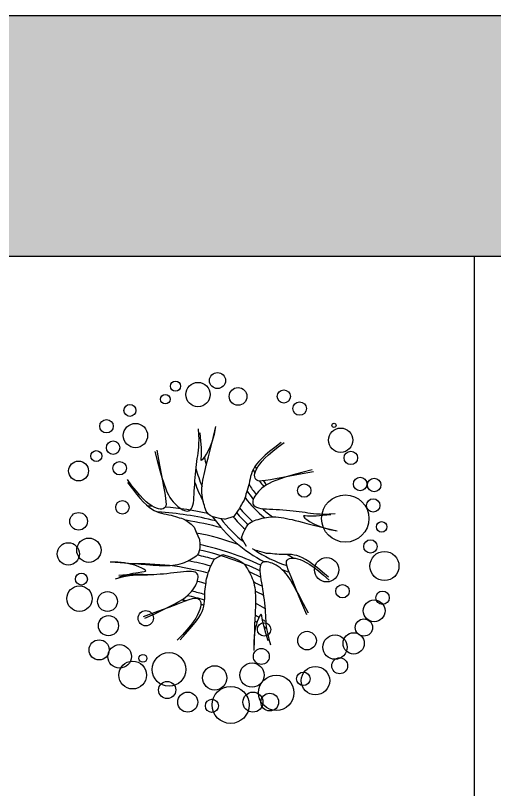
# Model space of a CAD drawing. Header units: inches. Extents: x 7658 to 73799, y 48 to 40262.
# Drawn here: x 21921 to 24008, y 36891 to 40262 of the extents above; entities that cross this region are included whole.
import ezdxf

# ---------------------------------------------------------------- set-up
doc = ezdxf.new("R2010")
doc.units = ezdxf.units.IN
doc.layers.add('www.cad-blocks.net', color=7, linetype='Continuous')

# ---------------------------------------------------------------- blocks, each defined once
blk = doc.blocks.new('A$C516926BB')
for p, q in [((0, 38.5194), (62.4121, 38.5194)), ((12.5317, 38.5194), (12.5317, 0))]:
    blk.add_line(p, q)
blk = doc.blocks.new('A$C43F77A8C')
at = {"color": 0}
for p, q in [((0.6169, 1.258), (0.6152, 1.2833)), ((0.681, 1.2495), (0.6915, 1.2925)), ((0.6849, 1.2594), (0.6915, 1.2925)), ((0.6177, 1.2366), (0.6169, 1.258)), ((0.6213, 1.265), (0.6248, 1.2297)), ((0.6721, 1.2138), (0.681, 1.2495)), ((0.677, 1.2311), (0.6849, 1.2594)), ((0.6169, 1.2029), (0.6176, 1.2184)), ((0.6176, 1.2184), (0.6177, 1.2366)), ((0.6248, 1.2297), (0.6264, 1.2014)), ((0.6646, 1.1844), (0.6721, 1.2138)), ((0.6683, 1.2073), (0.677, 1.2311)), ((0.9758, 1.2233), (0.9483, 1.2022)), ((0.962, 1.204), (0.9885, 1.2233)), ((0.4252, 1.184), (0.4371, 1.1389)), ((0.4338, 1.1893), (0.4456, 1.1239)), ((0.6139, 1.1769), (0.6156, 1.1893)), ((0.6156, 1.1893), (0.6169, 1.2029)), ((0.6264, 1.2014), (0.6268, 1.1796)), ((0.6504, 1.1723), (0.6593, 1.1878)), ((0.6585, 1.1602), (0.6646, 1.1844)), ((0.6593, 1.1878), (0.6683, 1.2073)), ((0.9253, 1.1838), (0.9063, 1.1677)), ((0.9205, 1.17), (0.9394, 1.1862)), ((0.9483, 1.2022), (0.9253, 1.1838)), ((0.9394, 1.1862), (0.962, 1.204)), ((0.6083, 1.141), (0.6101, 1.1534)), ((0.6101, 1.1534), (0.612, 1.1652)), ((0.612, 1.1652), (0.6139, 1.1769)), ((0.6265, 1.1637), (0.6261, 1.1531)), ((0.6261, 1.1531), (0.6262, 1.1472)), ((0.6262, 1.1472), (0.6275, 1.1454)), ((0.6268, 1.1796), (0.6265, 1.1637)), ((0.6275, 1.1454), (0.6305, 1.1473)), ((0.6305, 1.1473), (0.6355, 1.1522)), ((0.6355, 1.1522), (0.6424, 1.1605)), ((0.6424, 1.1605), (0.6504, 1.1723)), ((0.6534, 1.1404), (0.6585, 1.1602)), ((0.8908, 1.1535), (0.8783, 1.1408)), ((0.9063, 1.1677), (0.8908, 1.1535)), ((0.8921, 1.1417), (0.9048, 1.1552)), ((0.9048, 1.1552), (0.9205, 1.17)), ((0.4371, 1.1389), (0.4474, 1.1015)), ((0.4456, 1.1239), (0.4552, 1.072)), ((0.6034, 1.1004), (0.6049, 1.1144)), ((0.6049, 1.1144), (0.6065, 1.128)), ((0.6065, 1.128), (0.6083, 1.141)), ((0.6455, 1.1096), (0.6491, 1.1239)), ((0.6491, 1.1239), (0.6534, 1.1404)), ((0.8606, 1.1183), (0.8545, 1.1076)), ((0.8684, 1.1292), (0.8606, 1.1183)), ((0.8683, 1.1074), (0.8742, 1.1179)), ((0.8783, 1.1408), (0.8684, 1.1292)), ((0.8742, 1.1179), (0.882, 1.1293)), ((0.882, 1.1293), (0.8921, 1.1417)), ((0.4474, 1.1015), (0.4564, 1.0708)), ((0.6007, 1.0714), (0.602, 1.086)), ((0.602, 1.086), (0.6034, 1.1004)), ((0.637, 1.0719), (0.6395, 1.0842)), ((0.6395, 1.0842), (0.6424, 1.0967)), ((0.6424, 1.0967), (0.6455, 1.1096)), ((0.8456, 1.0862), (0.8424, 1.0755)), ((0.8496, 1.097), (0.8456, 1.0862)), ((0.8545, 1.1076), (0.8496, 1.097)), ((0.86, 1.0807), (0.8612, 1.0887)), ((0.8601, 1.0736), (0.86, 1.0807)), ((0.8612, 1.0887), (0.864, 1.0976)), ((0.864, 1.0976), (0.8683, 1.1074)), ((1.0282, 1.0822), (0.9974, 1.0732)), ((1.0505, 1.084), (0.9986, 1.0745)), ((1.0656, 1.0925), (1.0282, 1.0822)), ((1.116, 1.0958), (1.0505, 1.084)), ((1.1106, 1.1044), (1.0656, 1.0925)), ((0.3257, 1.0353), (0.3063, 1.0619)), ((0.3063, 1.0491), (0.3274, 1.0217)), ((0.4552, 1.072), (0.4627, 1.032)), ((0.4564, 1.0708), (0.4644, 1.0458)), ((0.4644, 1.0458), (0.4715, 1.0256)), ((0.5988, 1.0416), (0.5997, 1.0566)), ((0.5997, 1.0566), (0.6007, 1.0714)), ((0.6316, 1.0369), (0.633, 1.0483)), ((0.633, 1.0483), (0.6348, 1.06)), ((0.6348, 1.06), (0.637, 1.0719)), ((0.8375, 1.0543), (0.8354, 1.044)), ((0.8398, 1.0648), (0.8375, 1.0543)), ((0.8424, 1.0755), (0.8398, 1.0648)), ((0.8617, 1.0676), (0.8601, 1.0736)), ((0.8647, 1.0627), (0.8617, 1.0676)), ((0.869, 1.059), (0.8647, 1.0627)), ((0.8747, 1.0565), (0.869, 1.059)), ((0.8819, 1.0554), (0.8747, 1.0565)), ((0.8921, 1.0558), (0.8819, 1.0554)), ((0.9071, 1.0578), (0.8921, 1.0558)), ((0.9287, 1.0614), (0.9071, 1.0578)), ((0.9225, 1.045), (0.9111, 1.0385)), ((0.9359, 1.0514), (0.9225, 1.045)), ((0.9586, 1.067), (0.9287, 1.0614)), ((0.9522, 1.0581), (0.9359, 1.0514)), ((0.9724, 1.0652), (0.9522, 1.0581)), ((0.9986, 1.0745), (0.9586, 1.067)), ((0.9974, 1.0732), (0.9724, 1.0652)), ((0.3434, 1.0127), (0.3257, 1.0353)), ((0.3274, 1.0217), (0.3458, 0.9986)), ((0.3596, 0.9938), (0.3434, 1.0127)), ((0.4627, 1.032), (0.4682, 1.0021)), ((0.4715, 1.0256), (0.4782, 1.0092)), ((0.5966, 0.9978), (0.5973, 1.012)), ((0.5973, 1.012), (0.598, 1.0267)), ((0.598, 1.0267), (0.5988, 1.0416)), ((0.6302, 1.0151), (0.6306, 1.0258)), ((0.6303, 1.0046), (0.6302, 1.0151)), ((0.6306, 1.0258), (0.6316, 1.0369)), ((0.8281, 1.0149), (0.8249, 1.006)), ((0.8309, 1.0242), (0.8281, 1.0149)), ((0.8333, 1.0339), (0.8309, 1.0242)), ((0.8354, 1.044), (0.8333, 1.0339)), ((0.8837, 1.0177), (0.8766, 1.0105)), ((0.8918, 1.0248), (0.8837, 1.0177)), ((0.901, 1.0318), (0.8918, 1.0248)), ((0.9111, 1.0385), (0.901, 1.0318)), ((0.3458, 0.9986), (0.3619, 0.9796)), ((0.3744, 0.9782), (0.3596, 0.9938)), ((0.3619, 0.9796), (0.3761, 0.9641)), ((0.3879, 0.9655), (0.3744, 0.9782)), ((0.4682, 1.0021), (0.4719, 0.9805)), ((0.4719, 0.9805), (0.4738, 0.9655)), ((0.4782, 1.0092), (0.4846, 0.9959)), ((0.4846, 0.9959), (0.4911, 0.9845)), ((0.4911, 0.9845), (0.4978, 0.9743)), ((0.5945, 0.9716), (0.5957, 0.9842)), ((0.5957, 0.9842), (0.5966, 0.9978)), ((0.631, 0.9944), (0.6303, 1.0046)), ((0.6323, 0.9845), (0.631, 0.9944)), ((0.6339, 0.9749), (0.6323, 0.9845)), ((0.8178, 0.9806), (0.8137, 0.9725)), ((0.8202, 0.9888), (0.8178, 0.9806)), ((0.8213, 0.9977), (0.8202, 0.9888)), ((0.8249, 1.006), (0.8213, 0.9977)), ((0.857, 0.9821), (0.8542, 0.9755)), ((0.8606, 0.989), (0.857, 0.9821)), ((0.865, 0.9961), (0.8606, 0.989)), ((0.8703, 1.0032), (0.865, 0.9961)), ((0.8766, 1.0105), (0.8703, 1.0032)), ((0.3761, 0.9641), (0.3888, 0.9517)), ((0.4003, 0.9554), (0.3879, 0.9655)), ((0.3888, 0.9517), (0.4004, 0.9418)), ((0.4117, 0.9476), (0.4003, 0.9554)), ((0.4223, 0.9417), (0.4117, 0.9476)), ((0.4731, 0.948), (0.4706, 0.9424)), ((0.4742, 0.9552), (0.4731, 0.948)), ((0.4738, 0.9655), (0.4742, 0.9552)), ((0.4978, 0.9743), (0.5048, 0.9652)), ((0.5048, 0.9652), (0.5119, 0.9571)), ((0.5119, 0.9571), (0.5191, 0.9499)), ((0.5191, 0.9499), (0.5264, 0.9437)), ((0.5885, 0.9418), (0.591, 0.9502)), ((0.591, 0.9502), (0.593, 0.9602)), ((0.593, 0.9602), (0.5945, 0.9716)), ((0.636, 0.9657), (0.6339, 0.9749)), ((0.6383, 0.9568), (0.636, 0.9657)), ((0.6409, 0.9483), (0.6383, 0.9568)), ((0.6437, 0.9401), (0.6409, 0.9483)), ((0.7982, 0.9465), (0.7925, 0.9343)), ((0.8031, 0.953), (0.7982, 0.9465)), ((0.808, 0.9635), (0.8031, 0.953)), ((0.8137, 0.9725), (0.808, 0.9635)), ((0.8523, 0.9692), (0.8516, 0.9633)), ((0.8516, 0.9633), (0.852, 0.9578)), ((0.852, 0.9578), (0.8537, 0.9528)), ((0.8542, 0.9755), (0.8523, 0.9692)), ((0.8537, 0.9528), (0.857, 0.9483)), ((0.857, 0.9483), (0.8618, 0.9444)), ((0.8618, 0.9444), (0.8684, 0.9412)), ((0.4004, 0.9418), (0.4114, 0.934)), ((0.4114, 0.934), (0.422, 0.9279)), ((0.422, 0.9279), (0.4327, 0.9229)), ((0.432, 0.9374), (0.4223, 0.9417)), ((0.4409, 0.9346), (0.432, 0.9374)), ((0.4327, 0.9229), (0.4434, 0.919)), ((0.449, 0.9333), (0.4409, 0.9346)), ((0.4434, 0.919), (0.4541, 0.9158)), ((0.456, 0.9335), (0.449, 0.9333)), ((0.4541, 0.9158), (0.4648, 0.9132)), ((0.462, 0.9351), (0.456, 0.9335)), ((0.4669, 0.9381), (0.462, 0.9351)), ((0.4648, 0.9132), (0.4753, 0.9109)), ((0.4706, 0.9424), (0.4669, 0.9381)), ((0.4753, 0.9109), (0.4856, 0.9088)), ((0.5264, 0.9437), (0.5336, 0.9384)), ((0.5336, 0.9384), (0.5406, 0.9339)), ((0.5406, 0.9339), (0.5475, 0.9303)), ((0.5475, 0.9303), (0.5541, 0.9275)), ((0.5541, 0.9275), (0.5604, 0.9257)), ((0.5604, 0.9257), (0.5663, 0.9249)), ((0.5663, 0.9249), (0.5718, 0.9253)), ((0.5718, 0.9253), (0.5768, 0.9271)), ((0.5768, 0.9271), (0.5813, 0.9303)), ((0.5813, 0.9303), (0.5852, 0.9352)), ((0.5852, 0.9352), (0.5885, 0.9418)), ((0.6465, 0.9324), (0.6437, 0.9401)), ((0.6495, 0.925), (0.6465, 0.9324)), ((0.6533, 0.9181), (0.6495, 0.925)), ((0.6584, 0.9118), (0.6533, 0.9181)), ((0.6656, 0.906), (0.6584, 0.9118)), ((0.7852, 0.9245), (0.7697, 0.9017)), ((0.7925, 0.9343), (0.7852, 0.9245)), ((0.8684, 0.9412), (0.8768, 0.9386)), ((0.8768, 0.9386), (0.8868, 0.9366)), ((0.8868, 0.9366), (0.8983, 0.9351)), ((0.8983, 0.9351), (0.9109, 0.9339)), ((0.9109, 0.9339), (0.9244, 0.933)), ((0.9244, 0.933), (0.9387, 0.9323)), ((0.9387, 0.9323), (0.9534, 0.9316)), ((0.9534, 0.9316), (0.9683, 0.9309)), ((0.9683, 0.9309), (0.9832, 0.9299)), ((0.9832, 0.9299), (0.998, 0.9289)), ((0.998, 0.9289), (1.0127, 0.9276)), ((1.0127, 0.9276), (1.0271, 0.9263)), ((1.0271, 0.9263), (1.0411, 0.9247)), ((1.0411, 0.9247), (1.0546, 0.9231)), ((1.0546, 0.9231), (1.0676, 0.9214)), ((1.0676, 0.9214), (1.08, 0.9195)), ((1.08, 0.9195), (1.0918, 0.9176)), ((1.0918, 0.9176), (1.1035, 0.9157)), ((1.1035, 0.9157), (1.1159, 0.914)), ((1.1159, 0.914), (1.1295, 0.9128)), ((1.1295, 0.9128), (1.1451, 0.912)), ((1.1451, 0.912), (1.1632, 0.9119)), ((1.1632, 0.9119), (1.1847, 0.9127)), ((1.1847, 0.9127), (1.21, 0.9144)), ((0.4856, 0.9088), (0.4957, 0.9066)), ((0.4957, 0.9066), (0.5054, 0.9042)), ((0.5054, 0.9042), (0.5147, 0.9014)), ((0.5147, 0.9014), (0.5236, 0.8982)), ((0.5236, 0.8982), (0.5319, 0.8946)), ((0.5319, 0.8946), (0.5409, 0.8936)), ((0.5409, 0.8936), (0.549, 0.8911)), ((0.549, 0.8911), (0.5571, 0.887)), ((0.5571, 0.887), (0.5661, 0.8813)), ((0.5661, 0.8813), (0.5835, 0.8683)), ((0.6755, 0.9008), (0.6656, 0.906)), ((0.6889, 0.8964), (0.6755, 0.9008)), ((0.7065, 0.8927), (0.6889, 0.8964)), ((0.7289, 0.8899), (0.7065, 0.8927)), ((0.7697, 0.9017), (0.7289, 0.8887)), ((0.8377, 0.8716), (0.8446, 0.8765)), ((0.8446, 0.8765), (0.8516, 0.8801)), ((0.8516, 0.8801), (0.859, 0.8831)), ((0.859, 0.8831), (0.8668, 0.8859)), ((0.8668, 0.8859), (0.8749, 0.8887)), ((0.8749, 0.8887), (0.8834, 0.8913)), ((0.8834, 0.8913), (0.8923, 0.8936)), ((0.8923, 0.8936), (0.9015, 0.8957)), ((0.9015, 0.8957), (0.9111, 0.8974)), ((0.9111, 0.8974), (0.921, 0.8986)), ((0.921, 0.8986), (0.9312, 0.8993)), ((0.9312, 0.8993), (0.9417, 0.8994)), ((0.9417, 0.8994), (0.9525, 0.899)), ((0.9525, 0.899), (0.9636, 0.8981)), ((0.9636, 0.8981), (0.975, 0.8967)), ((0.975, 0.8967), (0.9866, 0.8948)), ((0.9866, 0.8948), (0.9986, 0.8926)), ((0.9986, 0.8926), (1.0108, 0.8901)), ((1.0108, 0.8901), (1.0233, 0.8873)), ((1.0233, 0.8873), (1.0363, 0.8841)), ((1.0363, 0.8841), (1.0505, 0.8805)), ((1.0505, 0.8805), (1.0671, 0.8763)), ((1.0738, 0.9034), (1.0721, 0.9021)), ((1.0721, 0.9021), (1.0739, 0.8992)), ((1.0797, 0.9035), (1.0738, 0.9034)), ((1.0739, 0.8992), (1.0789, 0.8941)), ((1.0789, 0.8941), (1.0871, 0.8873)), ((1.0903, 0.9032), (1.0797, 0.9035)), ((1.0871, 0.8873), (1.0989, 0.8792)), ((1.1063, 0.9029), (1.0903, 0.9032)), ((1.0989, 0.8792), (1.1144, 0.8704)), ((1.1281, 0.9032), (1.1063, 0.9029)), ((1.1564, 0.9048), (1.1281, 0.9032)), ((1.1916, 0.9083), (1.1564, 0.9048)), ((0.5835, 0.8683), (0.5959, 0.8544)), ((0.5959, 0.8544), (0.6051, 0.8327)), ((0.8106, 0.8279), (0.8175, 0.8437)), ((0.8175, 0.8437), (0.8243, 0.8558)), ((0.8243, 0.8558), (0.831, 0.8649)), ((0.831, 0.8649), (0.8377, 0.8716)), ((1.0671, 0.8763), (1.0869, 0.8712)), ((1.0869, 0.8712), (1.111, 0.865)), ((1.111, 0.865), (1.1404, 0.8576)), ((1.1144, 0.8704), (1.134, 0.8613)), ((1.134, 0.8613), (1.1578, 0.8526)), ((1.1404, 0.8576), (1.1761, 0.8487)), ((1.1578, 0.8526), (1.1861, 0.8447)), ((1.1761, 0.8487), (1.2192, 0.8381)), ((1.1861, 0.8447), (1.2192, 0.8381)), ((0.6051, 0.8327), (0.6199, 0.8016)), ((0.8034, 0.8078), (0.8106, 0.8279)), ((0.6199, 0.8016), (0.6211, 0.7811)), ((0.6211, 0.7811), (0.6206, 0.7646)), ((0.8247, 0.7707), (0.8034, 0.8078)), ((0.6154, 0.7418), (0.6109, 0.7341)), ((0.6187, 0.7517), (0.6154, 0.7418)), ((0.6206, 0.7646), (0.6187, 0.7517)), ((0.8613, 0.7552), (0.8502, 0.7603)), ((0.8744, 0.7522), (0.8613, 0.7552)), ((0.8818, 0.7487), (0.8744, 0.7522)), ((0.8931, 0.7462), (0.8818, 0.7487)), ((0.9031, 0.7425), (0.8931, 0.7462)), ((0.9119, 0.7402), (0.9031, 0.7425)), ((0.5779, 0.711), (0.57, 0.707)), ((0.5855, 0.7151), (0.5779, 0.711)), ((0.5927, 0.7193), (0.5855, 0.7151)), ((0.5994, 0.7235), (0.5927, 0.7193)), ((0.6055, 0.7282), (0.5994, 0.7235)), ((0.6109, 0.7341), (0.6055, 0.7282)), ((0.6725, 0.691), (0.6839, 0.716)), ((0.6839, 0.716), (0.7218, 0.7358)), ((0.7218, 0.7358), (0.7489, 0.7271)), ((0.7489, 0.7271), (0.7702, 0.7193)), ((0.7702, 0.7193), (0.7868, 0.712)), ((0.7868, 0.712), (0.7992, 0.7053)), ((0.9203, 0.7395), (0.9119, 0.7402)), ((0.9293, 0.7403), (0.9203, 0.7395)), ((0.9382, 0.7385), (0.9293, 0.7403)), ((0.9475, 0.7372), (0.9382, 0.7385)), ((0.9572, 0.7364), (0.9475, 0.7372)), ((0.9672, 0.7361), (0.9572, 0.7364)), ((0.9775, 0.7361), (0.9672, 0.7361)), ((0.9881, 0.7362), (0.9775, 0.7361)), ((0.9988, 0.7362), (0.9881, 0.7362)), ((1.0098, 0.7359), (0.9988, 0.7362)), ((0.9992, 0.7064), (1.0019, 0.7114)), ((1.0019, 0.7114), (1.0061, 0.7153)), ((1.0061, 0.7153), (1.0116, 0.7181)), ((1.021, 0.735), (1.0098, 0.7359)), ((1.0116, 0.7181), (1.0185, 0.7198)), ((1.0185, 0.7198), (1.0266, 0.7202)), ((1.0323, 0.7333), (1.021, 0.735)), ((1.0266, 0.7202), (1.0359, 0.7194)), ((1.0437, 0.7308), (1.0323, 0.7333)), ((1.0359, 0.7194), (1.0464, 0.7172)), ((1.0554, 0.727), (1.0437, 0.7308)), ((1.0464, 0.7172), (1.0579, 0.7136)), ((1.0677, 0.7217), (1.0554, 0.727)), ((1.0579, 0.7136), (1.0707, 0.7084)), ((1.0811, 0.7144), (1.0677, 0.7217)), ((1.0707, 0.7084), (1.0849, 0.7011)), ((1.0961, 0.7049), (1.0811, 0.7144)), ((0.2638, 0.7017), (0.2301, 0.7025)), ((0.2743, 0.6994), (0.2301, 0.7025)), ((0.2931, 0.6987), (0.2638, 0.7017)), ((0.311, 0.6967), (0.2743, 0.6994)), ((0.318, 0.6941), (0.2931, 0.6987)), ((0.3413, 0.6944), (0.311, 0.6967)), ((0.3388, 0.6885), (0.318, 0.6941)), ((0.3556, 0.6825), (0.3388, 0.6885)), ((0.3661, 0.6924), (0.3413, 0.6944)), ((0.3686, 0.6765), (0.3556, 0.6825)), ((0.3865, 0.6907), (0.3661, 0.6924)), ((0.3778, 0.6711), (0.3686, 0.6765)), ((0.4035, 0.6893), (0.3865, 0.6907)), ((0.4181, 0.6882), (0.4035, 0.6893)), ((0.4314, 0.6873), (0.4181, 0.6882)), ((0.4442, 0.6866), (0.4314, 0.6873)), ((0.4567, 0.6862), (0.4442, 0.6866)), ((0.4689, 0.686), (0.4567, 0.6862)), ((0.4807, 0.6862), (0.4689, 0.686)), ((0.4921, 0.6868), (0.4807, 0.6862)), ((0.5032, 0.6877), (0.4921, 0.6868)), ((0.5139, 0.6892), (0.5032, 0.6877)), ((0.5243, 0.6911), (0.5139, 0.6892)), ((0.5342, 0.6935), (0.5243, 0.6911)), ((0.5437, 0.6964), (0.5342, 0.6935)), ((0.5529, 0.6996), (0.5437, 0.6964)), ((0.5616, 0.7032), (0.5529, 0.6996)), ((0.57, 0.707), (0.5616, 0.7032)), ((0.6633, 0.6671), (0.6669, 0.6801)), ((0.6669, 0.6801), (0.6725, 0.691)), ((0.7992, 0.7053), (0.8085, 0.6988)), ((0.8085, 0.6988), (0.8153, 0.6925)), ((0.8153, 0.6925), (0.8206, 0.6861)), ((0.8206, 0.6861), (0.8251, 0.6794)), ((0.8251, 0.6794), (0.8295, 0.6725)), ((0.8839, 0.6824), (0.8831, 0.6736)), ((0.8857, 0.6895), (0.8839, 0.6824)), ((0.8884, 0.6951), (0.8857, 0.6895)), ((0.8922, 0.6992), (0.8884, 0.6951)), ((0.8967, 0.7019), (0.8922, 0.6992)), ((0.902, 0.7035), (0.8967, 0.7019)), ((0.9079, 0.704), (0.902, 0.7035)), ((0.9145, 0.7035), (0.9079, 0.704)), ((0.9215, 0.7021), (0.9145, 0.7035)), ((0.929, 0.7), (0.9215, 0.7021)), ((0.9368, 0.6972), (0.929, 0.7)), ((0.945, 0.6935), (0.9368, 0.6972)), ((0.9534, 0.6889), (0.945, 0.6935)), ((0.9619, 0.6834), (0.9534, 0.6889)), ((0.9706, 0.677), (0.9619, 0.6834)), ((0.9793, 0.6695), (0.9706, 0.677)), ((0.998, 0.7004), (0.9992, 0.7064)), ((0.9984, 0.6931), (0.998, 0.7004)), ((1.0009, 0.6832), (0.9984, 0.6931)), ((1.006, 0.6689), (1.0009, 0.6832)), ((1.0849, 0.7011), (1.1008, 0.6915)), ((1.1133, 0.6927), (1.0961, 0.7049)), ((1.1008, 0.6915), (1.1185, 0.6793)), ((1.133, 0.6774), (1.1133, 0.6927)), ((1.1185, 0.6793), (1.1383, 0.6642)), ((1.1558, 0.6588), (1.133, 0.6774)), ((0.2691, 0.638), (0.3033, 0.6474)), ((0.3156, 0.6423), (0.2977, 0.6393)), ((0.3033, 0.6474), (0.3309, 0.6538)), ((0.3311, 0.6442), (0.3156, 0.6423)), ((0.3309, 0.6538), (0.3523, 0.6578)), ((0.3447, 0.6452), (0.3311, 0.6442)), ((0.3572, 0.6457), (0.3447, 0.6452)), ((0.3523, 0.6578), (0.3681, 0.6603)), ((0.3691, 0.6458), (0.3572, 0.6457)), ((0.3681, 0.6603), (0.3786, 0.6617)), ((0.381, 0.6459), (0.3691, 0.6458)), ((0.3836, 0.667), (0.3778, 0.6711)), ((0.3786, 0.6617), (0.3844, 0.6629)), ((0.3936, 0.6462), (0.381, 0.6459)), ((0.3859, 0.6644), (0.3836, 0.667)), ((0.3844, 0.6629), (0.3859, 0.6644)), ((0.4067, 0.6467), (0.3936, 0.6462)), ((0.4203, 0.6473), (0.4067, 0.6467)), ((0.4344, 0.6482), (0.4203, 0.6473)), ((0.4488, 0.6493), (0.4344, 0.6482)), ((0.4634, 0.6506), (0.4488, 0.6493)), ((0.4782, 0.652), (0.4634, 0.6506)), ((0.4931, 0.6537), (0.4782, 0.652)), ((0.5079, 0.6554), (0.4931, 0.6537)), ((0.5225, 0.6573), (0.5079, 0.6554)), ((0.5367, 0.6589), (0.5225, 0.6573)), ((0.5502, 0.6604), (0.5367, 0.6589)), ((0.5628, 0.6614), (0.5502, 0.6604)), ((0.5743, 0.6618), (0.5628, 0.6614)), ((0.5845, 0.6616), (0.5743, 0.6618)), ((0.5933, 0.6604), (0.5845, 0.6616)), ((0.6003, 0.6584), (0.5933, 0.6604)), ((0.6057, 0.6553), (0.6003, 0.6584)), ((0.6097, 0.6515), (0.6057, 0.6553)), ((0.6123, 0.6468), (0.6097, 0.6515)), ((0.6136, 0.6415), (0.6123, 0.6468)), ((0.6138, 0.6355), (0.6136, 0.6415)), ((0.6525, 0.6388), (0.6566, 0.6486)), ((0.6566, 0.6486), (0.6596, 0.6599)), ((0.6596, 0.6599), (0.6633, 0.6671)), ((0.8295, 0.6725), (0.8339, 0.6651)), ((0.8339, 0.6651), (0.8382, 0.6573)), ((0.8382, 0.6573), (0.8424, 0.6491)), ((0.8424, 0.6491), (0.8463, 0.6405)), ((0.8463, 0.6405), (0.8499, 0.6315)), ((0.8831, 0.6736), (0.8832, 0.6634)), ((0.8832, 0.6634), (0.8841, 0.6519)), ((0.8841, 0.6519), (0.8857, 0.6393)), ((0.988, 0.661), (0.9793, 0.6695)), ((0.9967, 0.6512), (0.988, 0.661)), ((1.0058, 0.6394), (0.9967, 0.6512)), ((1.0141, 0.6485), (1.006, 0.6689)), ((1.0257, 0.6204), (1.0141, 0.6485)), ((1.1383, 0.6642), (1.1604, 0.6458)), ((1.1822, 0.6363), (1.1558, 0.6588)), ((1.1604, 0.6458), (1.1849, 0.6239)), ((0.2768, 0.6349), (0.2521, 0.6289)), ((0.2977, 0.6393), (0.2768, 0.6349)), ((0.6019, 0.5989), (0.6059, 0.6069)), ((0.6059, 0.6069), (0.6091, 0.6146)), ((0.6091, 0.6146), (0.6115, 0.622)), ((0.6115, 0.622), (0.6131, 0.629)), ((0.6131, 0.629), (0.6138, 0.6355)), ((0.6472, 0.6039), (0.6493, 0.6127)), ((0.6488, 0.6217), (0.6499, 0.6301)), ((0.6493, 0.6127), (0.6488, 0.6217)), ((0.6499, 0.6301), (0.6525, 0.6388)), ((0.8499, 0.6315), (0.8532, 0.6221)), ((0.8532, 0.6221), (0.856, 0.6122)), ((0.856, 0.6122), (0.8583, 0.602)), ((0.8857, 0.6393), (0.8876, 0.6259)), ((0.8876, 0.6259), (0.8899, 0.6118)), ((0.8899, 0.6118), (0.8923, 0.5973)), ((1.0157, 0.6249), (1.0058, 0.6394)), ((1.0269, 0.6066), (1.0157, 0.6249)), ((1.0414, 0.5829), (1.0257, 0.6204)), ((0.5765, 0.5656), (0.5844, 0.574)), ((0.5844, 0.574), (0.5911, 0.5824)), ((0.5911, 0.5824), (0.597, 0.5907)), ((0.597, 0.5907), (0.6019, 0.5989)), ((0.6432, 0.5647), (0.6436, 0.575)), ((0.6436, 0.575), (0.6443, 0.5849)), ((0.6443, 0.5849), (0.6455, 0.5946)), ((0.6455, 0.5946), (0.6472, 0.6039)), ((0.8583, 0.602), (0.8602, 0.5914)), ((0.8602, 0.5914), (0.8616, 0.5803)), ((0.8616, 0.5803), (0.8626, 0.5689)), ((0.8923, 0.5973), (0.8946, 0.5826)), ((0.8946, 0.5826), (0.8969, 0.5678)), ((1.0399, 0.5838), (1.0269, 0.6066)), ((1.0551, 0.5556), (1.0399, 0.5838)), ((1.0616, 0.5342), (1.0414, 0.5829)), ((0.5305, 0.531), (0.5455, 0.5403)), ((0.5455, 0.5403), (0.5575, 0.5489)), ((0.5575, 0.5489), (0.5677, 0.5573)), ((0.5677, 0.5573), (0.5765, 0.5656)), ((0.5749, 0.539), (0.5893, 0.5434)), ((0.5893, 0.5434), (0.5994, 0.5455)), ((0.5994, 0.5455), (0.6066, 0.5457)), ((0.6066, 0.5457), (0.6126, 0.5442)), ((0.6126, 0.5442), (0.6175, 0.5413)), ((0.6175, 0.5413), (0.6213, 0.537)), ((0.6416, 0.5325), (0.6424, 0.5434)), ((0.6424, 0.5434), (0.6429, 0.5542)), ((0.6429, 0.5542), (0.6432, 0.5647)), ((0.8626, 0.5689), (0.8633, 0.5571)), ((0.8633, 0.5571), (0.8636, 0.545)), ((0.8636, 0.545), (0.8637, 0.5325)), ((0.8969, 0.5678), (0.8989, 0.5531)), ((0.8989, 0.5531), (0.9008, 0.5385)), ((1.073, 0.5212), (1.0551, 0.5556)), ((0.438, 0.4888), (0.4875, 0.507)), ((0.4597, 0.4944), (0.4885, 0.5085)), ((0.4875, 0.507), (0.5257, 0.5212)), ((0.4885, 0.5085), (0.5118, 0.5205)), ((0.5118, 0.5205), (0.5305, 0.531)), ((0.5257, 0.5212), (0.5542, 0.5317)), ((0.5542, 0.5317), (0.5749, 0.539)), ((0.6213, 0.537), (0.6239, 0.5313)), ((0.6241, 0.507), (0.6215, 0.4967)), ((0.6239, 0.5313), (0.6252, 0.5244)), ((0.6253, 0.5163), (0.6241, 0.507)), ((0.6252, 0.5244), (0.6253, 0.5163)), ((0.6352, 0.4987), (0.6382, 0.5101)), ((0.6382, 0.5101), (0.6403, 0.5213)), ((0.6403, 0.5213), (0.6416, 0.5325)), ((0.8631, 0.5063), (0.8626, 0.4916)), ((0.8635, 0.5196), (0.8631, 0.5063)), ((0.8637, 0.5325), (0.8635, 0.5196)), ((0.9008, 0.5385), (0.9024, 0.5241)), ((0.9024, 0.5241), (0.9039, 0.5101)), ((0.9039, 0.5101), (0.9051, 0.4965)), ((1.0868, 0.4726), (1.0616, 0.5342)), ((1.0941, 0.4796), (1.073, 0.5212)), ((0.3755, 0.466), (0.438, 0.4888)), ((0.3822, 0.4585), (0.4246, 0.4779)), ((0.4246, 0.4779), (0.4597, 0.4944)), ((0.6117, 0.4727), (0.6039, 0.4588)), ((0.6175, 0.4853), (0.6117, 0.4727)), ((0.6174, 0.462), (0.6251, 0.4751)), ((0.6215, 0.4967), (0.6175, 0.4853)), ((0.6251, 0.4751), (0.6309, 0.4872)), ((0.6309, 0.4872), (0.6352, 0.4987)), ((0.8619, 0.4746), (0.861, 0.4541)), ((0.8626, 0.4916), (0.8619, 0.4746)), ((0.8857, 0.4727), (0.8818, 0.4667)), ((0.8882, 0.4751), (0.8857, 0.4727)), ((0.8898, 0.4736), (0.8882, 0.4751)), ((0.8912, 0.4679), (0.8898, 0.4736)), ((0.9051, 0.4965), (0.9061, 0.4834)), ((0.9061, 0.4834), (0.9069, 0.4709)), ((0.5937, 0.4433), (0.5808, 0.4261)), ((0.6039, 0.4588), (0.5937, 0.4433)), ((0.5943, 0.4308), (0.6072, 0.4474)), ((0.6072, 0.4474), (0.6174, 0.462)), ((0.861, 0.4541), (0.86, 0.4292)), ((0.8714, 0.444), (0.866, 0.427)), ((0.8768, 0.4572), (0.8714, 0.444)), ((0.8818, 0.4667), (0.8768, 0.4572)), ((0.893, 0.4574), (0.8912, 0.4679)), ((0.8961, 0.4418), (0.893, 0.4574)), ((0.901, 0.4205), (0.8961, 0.4418)), ((0.9069, 0.4709), (0.9074, 0.459)), ((0.9074, 0.459), (0.9081, 0.4471)), ((0.9081, 0.4471), (0.909, 0.4347)), ((0.5649, 0.4069), (0.5456, 0.3856)), ((0.5588, 0.3896), (0.5783, 0.4117)), ((0.5808, 0.4261), (0.5649, 0.4069)), ((0.5783, 0.4117), (0.5943, 0.4308)), ((0.8612, 0.406), (0.8577, 0.3809)), ((0.86, 0.4292), (0.8589, 0.3989)), ((0.866, 0.427), (0.8612, 0.406)), ((0.9085, 0.3932), (0.901, 0.4205)), ((0.909, 0.4347), (0.9106, 0.4211)), ((0.9106, 0.4211), (0.9131, 0.4057)), ((0.9131, 0.4057), (0.9168, 0.388)), ((0.5456, 0.3856), (0.5227, 0.362)), ((0.5353, 0.3641), (0.5588, 0.3896)), ((0.8577, 0.3809), (0.8559, 0.3516)), ((0.8589, 0.3989), (0.8577, 0.3621)), ((0.9192, 0.3594), (0.9085, 0.3932)), ((0.9168, 0.388), (0.922, 0.3672)), ((0.8559, 0.3516), (0.8564, 0.3178)), ((0.8577, 0.3621), (0.8564, 0.3178)), ((0.922, 0.3672), (0.929, 0.3428))]:
    blk.add_line(p, q, dxfattribs=at)
at = {"color": 0, "linetype": 'Continuous'}
for centre, major_axis, start_param, end_param in [((0.6982, 1.493), (-0.0247, 0.0247), 3.926991, 10.210176), ((0.5155, 1.4685), (-0.0155, 0.0155), 3.926991, 10.210176), ((0.6131, 1.4321), (-0.0374, 0.0374), 3.926991, 10.210176), ((0.7877, 1.424), (-0.0273, 0.0273), 3.926991, 10.210176), ((0.9867, 1.424), (0.0203, 0.0203), 5.497787, 11.780972), ((0.4709, 1.4118), (-0.0147, 0.0147), 3.926991, 10.210176), ((0.3167, 1.3631), (-0.0183, 0.0183), 3.926991, 10.210176), ((1.0558, 1.3711), (-0.0208, 0.0208), 3.926991, 10.210176), ((0.215, 1.2941), (-0.0208, 0.0208), 3.926991, 10.210176), ((0.3409, 1.2536), (-0.0374, 0.0374), 3.926991, 10.210176), ((1.2344, 1.2333), (0.0374, 0.0374), 5.497787, 11.780972), ((1.2059, 1.2981), (-0.00644, 0.00644), 3.926991, 10.210176), ((0.2435, 1.2007), (0.0207, 0.0207), 5.497787, 11.780972), ((0.1704, 1.1643), (-0.0168, 0.0168), 3.926991, 10.210176), ((1.279, 1.1561), (-0.0207, 0.0207), 3.926991, 10.210176), ((0.0932, 1.0993), (-0.0306, 0.0306), 3.926991, 10.210176), ((0.2719, 1.1114), (-0.0207, 0.0207), 3.926991, 10.210176), ((1.3196, 1.0424), (-0.0207, 0.0207), 3.926991, 10.210176), ((1.3805, 1.0384), (-0.0207, 0.0207), 3.926991, 10.210176), ((1.0759, 1.014), (0.0207, 0.0207), 5.497787, 11.780972), ((1.2546, 0.8923), (0.0728, 0.0728), 5.497787, 11.780972), ((1.3764, 0.9492), (-0.0207, 0.0207), 3.926991, 10.210176), ((0.2841, 0.941), (-0.0207, 0.0207), 3.926991, 10.210176), ((0.0932, 0.8802), (0.0271, 0.0271), 5.497787, 11.780972), ((1.4131, 0.8558), (-0.0162, 0.0162), 3.926991, 10.210176), ((0.0486, 0.7381), (-0.0345, 0.0345), 3.926991, 10.210176), ((0.138, 0.7543), (0.0374, 0.0374), 5.497787, 11.780972), ((1.3644, 0.7706), (0.0207, 0.0207), 5.497787, 11.780972), ((1.4253, 0.6853), (0.0448, 0.0448), 5.497787, 11.780972), ((1.1735, 0.6691), (0.0374, 0.0374), 5.497787, 11.780972), ((0.1054, 0.6285), (0.0184, 0.0184), 5.497787, 11.780972), ((0.0973, 0.5434), (0.0391, 0.0391), 5.497787, 11.780972), ((0.2191, 0.5311), (0.0305, 0.0305), 5.497787, 11.780972), ((1.2426, 0.5758), (-0.0207, 0.0207), 3.926991, 10.210176), ((1.4171, 0.5474), (-0.0207, 0.0207), 3.926991, 10.210176), ((1.3805, 0.4905), (0.0335, 0.0335), 5.497787, 11.780972), ((0.3857, 0.4581), (0.0236, 0.0236), 5.497787, 11.780972), ((0.2232, 0.4257), (-0.0311, 0.0311), 3.926991, 10.210176), ((0.9013, 0.4094), (-0.0207, 0.0207), 3.926991, 10.210176), ((1.3359, 0.4175), (-0.0265, 0.0265), 3.926991, 10.210176), ((1.0881, 0.3607), (0.0287, 0.0287), 5.497787, 11.780972), ((1.21, 0.3323), (-0.0374, 0.0374), 3.926991, 10.210176), ((1.2913, 0.3485), (-0.0327, 0.0327), 3.926991, 10.210176), ((0.1826, 0.3201), (0.031, 0.031), 5.497787, 11.780972), ((0.2719, 0.2917), (-0.0363, 0.0363), 3.926991, 10.210176), ((0.4872, 0.235), (0.0518, 0.0518), 5.497787, 11.780972), ((0.8891, 0.2917), (-0.0246, 0.0246), 3.926991, 10.210176), ((0.3287, 0.2105), (-0.0427, 0.0427), 3.926991, 10.210176), ((0.3735, 0.2835), (0.0122, 0.0122), 5.497787, 11.780972), ((1.2303, 0.2511), (0.0245, 0.0245), 5.497787, 11.780972), ((0.6862, 0.1984), (-0.0374, 0.0374), 3.926991, 10.210176), ((0.8486, 0.2105), (0.0374, 0.0374), 5.497787, 11.780972), ((1.1248, 0.1863), (-0.0438, 0.0438), 3.926991, 10.210176), ((0.9541, 0.1334), (0.0545, 0.0545), 5.497787, 11.780972), ((1.0719, 0.1943), (-0.0207, 0.0207), 3.926991, 10.210176), ((0.479, 0.1456), (0.0264, 0.0264), 5.497787, 11.780972), ((0.5685, 0.0929), (-0.0309, 0.0309), 3.926991, 10.210176), ((0.7553, 0.0807), (0.0571, 0.0571), 5.497787, 11.780972), ((0.8526, 0.0929), (-0.0309, 0.0309), 3.926991, 10.210176), ((0.674, 0.0767), (0.0202, 0.0202), 5.497787, 11.780972), ((0.9258, 0.0929), (-0.0272, 0.0272), 3.926991, 10.210176)]:
    blk.add_ellipse(centre, major_axis=major_axis, ratio=1, start_param=start_param, end_param=end_param, dxfattribs=at)
at = {"color": 0}
for centre, major_axis, start_param, end_param in [((1.1947, 1.2655), (0.3985, 0.3985), 2.546105, 2.609856), ((1.1947, 1.2655), (0.2567, 0.2567), 2.767916, 2.80802), ((1.1947, 1.2655), (0.4315, 0.4315), 2.612902, 2.749714), ((1.1947, 1.2655), (-0.2666, 0.2666), 1.224216, 1.271671), ((1.1947, 1.2655), (-0.448, 0.448), 1.133891, 1.274898), ((1.1947, 1.2655), (0.2666, 0.2666), 2.947289, 3.02819), ((1.1947, 1.2655), (0.2567, 0.2567), 2.969667, 3.031339), ((1.1947, 1.2655), (0.3161, 0.3161), 2.960381, 3.061267), ((1.1947, 1.2655), (0.2996, 0.2996), 2.912519, 3.040108), ((1.1947, 1.2655), (0.3326, 0.3326), 2.999909, 3.259829), ((0.3569, -0.4404), (0.9808, 0.9808), 0.743155, 0.757724), ((0.3569, -0.4404), (-0.9643, 0.9643), -1.032481, -0.844908), ((0.3569, -0.4404), (-0.9808, 0.9808), -1.003203, -0.867306), ((1.1947, 1.2655), (0.382, 0.382), 3.054403, 3.189829), ((1.1947, 1.2655), (-0.3656, 0.3656), 1.470527, 1.628163), ((1.1947, 1.2655), (0.3161, 0.3161), 3.185934, 3.316224), ((0.3569, -0.4404), (0.9479, 0.9479), 0.514675, 0.63231), ((1.1947, 1.2655), (0.448, 0.448), 2.97046, 3.447069), ((1.1947, 1.2655), (0.4315, 0.4315), 3.014824, 3.255028), ((1.1947, 1.2655), (0.3985, 0.3985), 3.061002, 3.196477), ((0.3569, -0.4404), (-0.9149, 0.9149), -1.125559, -0.979875), ((0.3569, -0.4404), (-0.8819, 0.8819), -1.223164, -0.998832), ((0.3569, -0.4404), (0.8654, 0.8654), 0.340814, 0.569398), ((1.1947, 1.2655), (0.4315, 0.4315), 3.341239, 3.602028), ((0.3569, -0.4404), (-0.8489, 0.8489), -1.060805, -0.997852), ((0.3569, -0.4404), (0.9479, 0.9479), 0.261283, 0.28574), ((0.3569, -0.4404), (-0.8027, 0.8027), -1.053946, -0.75112), ((0.3569, -0.4404), (0.8258, 0.8258), 0.514541, 0.600899), ((0.3569, -0.4404), (0.7697, 0.7697), 0.73661, 0.867166), ((0.3569, -0.4404), (-0.8489, 0.8489), -1.241807, -1.196567), ((1.1947, 1.2655), (-0.448, 0.448), 2.008564, 2.059804), ((0.3569, -0.4404), (0.7697, 0.7697), 0.514405, 0.550484), ((0.3569, -0.4404), (0.8258, 0.8258), 0.30918, 0.344766), ((0.3569, -0.4404), (-0.8819, 0.8819), -1.355894, -1.347938), ((0.3569, -0.4404), (-0.7367, 0.7367), -1.06368, -1.007071), ((0.3569, -0.4404), (-0.8027, 0.8027), -1.282599, -1.246488), ((0.3569, -0.4404), (0.7202, 0.7202), 0.501694, 0.578074), ((0.3569, -0.4404), (0.7037, 0.7037), 0.579606, 0.599244), ((0.3569, -0.4404), (0.7037, 0.7037), 0.498035, 0.512286), ((0.3569, -0.4404), (-0.7697, 0.7697), -1.312851, -1.269556), ((0.3569, -0.4404), (0.7202, 0.7202), 0.257498, 0.268013), ((0.3569, -0.4404), (0.7367, 0.7367), 0.260569, 0.279524), ((0.3569, -0.4404), (0.7367, 0.7367), 0.227608, 0.243713), ((0.3569, -0.4404), (0.7202, 0.7202), 0.209178, 0.221836)]:
    blk.add_ellipse(centre, major_axis=major_axis, ratio=1, start_param=start_param, end_param=end_param, dxfattribs=at)
blk = doc.blocks.new('format')
at = {"layer": 'www.cad-blocks.net', "true_color": 0x546d8e}
h = blk.add_hatch(color=155, dxfattribs=at)
h.set_gradient(color1=(68, 68, 68), color2=(84, 109, 142), tint=1)
h.paths.add_polyline_path([(11386.7, 40261.7), (11386.7, 39213.8), (73798.8, 39213.8), (73798.8, 40261.7)])
at = {"layer": 'www.cad-blocks.net', "color": 155, "true_color": 0x546d8e}
for p, q in [((11386.7, 40261.7), (73798.8, 40261.7)), ((11386.7, 39213.8), (73798.8, 39213.8)), ((11386.7, 39213.8), (73798.8, 39213.8))]:
    blk.add_line(p, q, dxfattribs=at)

msp = doc.modelspace()

# ---------------------------------------------------------------- block references
msp.add_blockref('format', (0, 0))
at = {"xscale": 1000, "yscale": 1000, "zscale": 1000}
msp.add_blockref('A$C43F77A8C', (22102.9, 37179), dxfattribs=at)
at = {"layer": 'www.cad-blocks.net', "color": 155, "true_color": 0x546d8e, "xscale": 1000, "yscale": 1000, "zscale": 1000}
msp.add_blockref('A$C516926BB', (11386.7, 694.4), dxfattribs=at)

doc.saveas('drawing.dxf')
